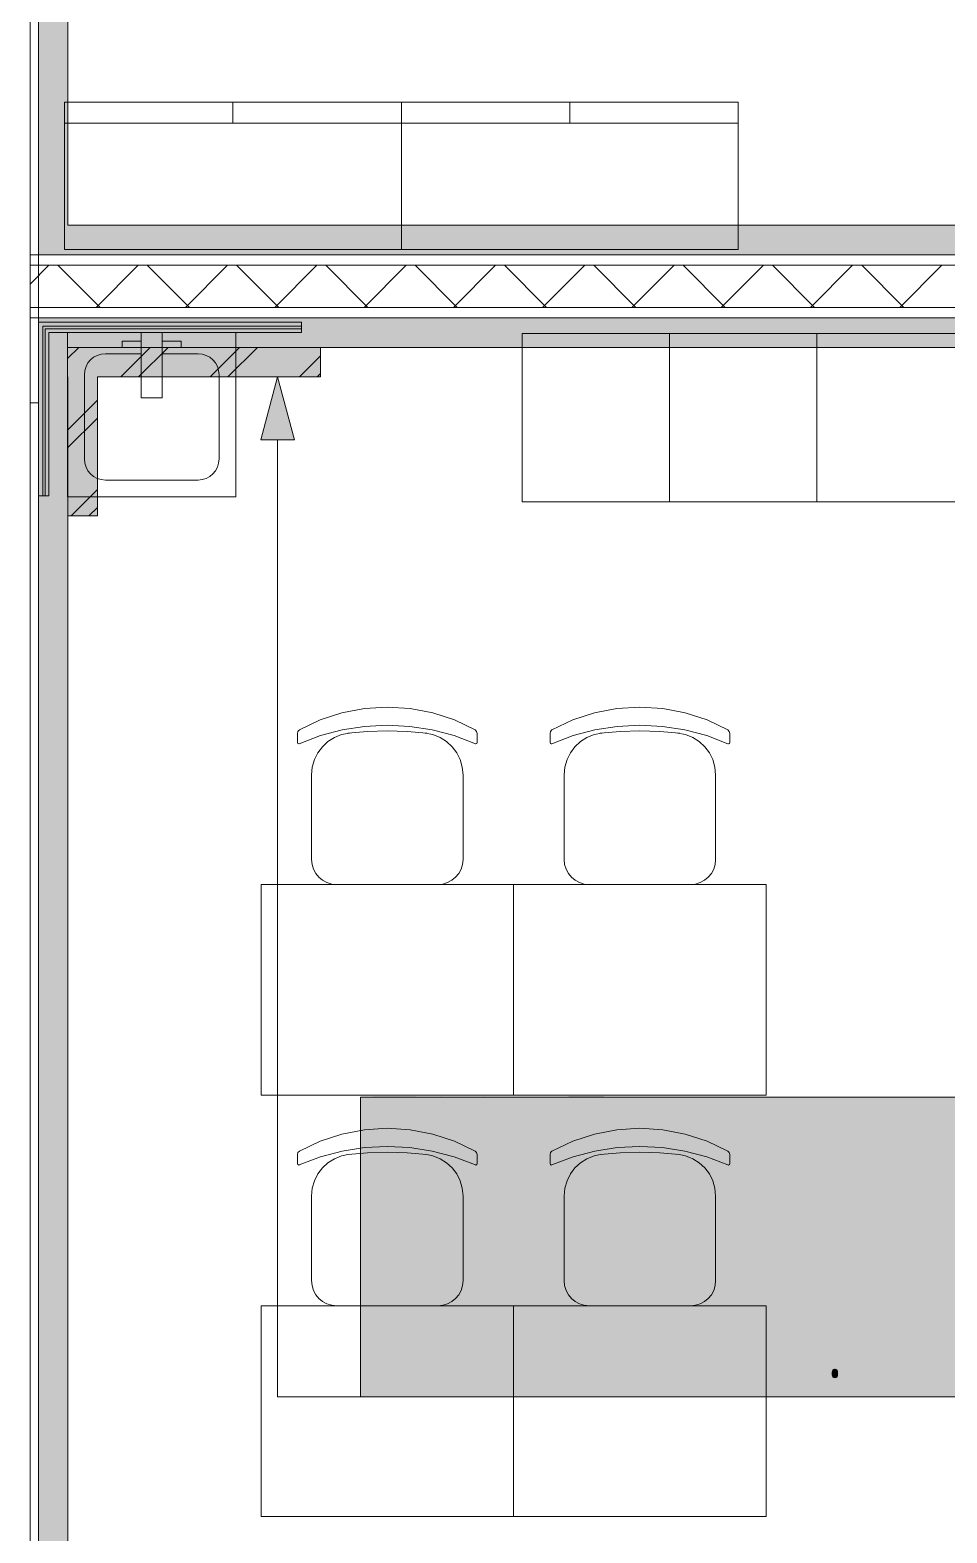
# Model space of a CAD drawing. Header units: millimetres. Extents: x 0 to 1189, y 0 to 841.
# Drawn here: x 795.27 to 817.05, y 429.54 to 465.23 of the extents above; entities that cross this region are included whole.
import ezdxf

# ---------------------------------------------------------------- set-up
doc = ezdxf.new("R2010")
doc.units = ezdxf.units.MM

msp = doc.modelspace()

# ---------------------------------------------------------------- hatches: boundary and pattern name
at = {"true_color": 0xf1d696}
h = msp.add_hatch(color=41, dxfattribs=at)
h.dxf.hatch_style = 2
h.paths.add_polyline_path([(796.168216, 460.591474), (795.468215, 460.591474), (795.468215, 487.677516), (796.168216, 487.677516)])
h = msp.add_hatch(color=41, dxfattribs=at)
h.dxf.hatch_style = 2
h.paths.add_polyline_path([(795.468215, 460.591474), (796.168216, 460.591474), (795.468215, 459.891473)])
h = msp.add_hatch(color=41, dxfattribs=at)
h.dxf.hatch_style = 2
h.paths.add_polyline_path([(796.168216, 460.591474), (796.168216, 459.891473), (795.468215, 459.891473)])
h = msp.add_hatch(color=41, dxfattribs=at)
h.dxf.hatch_style = 2
h.paths.add_polyline_path([(852.853303, 460.591474), (852.853303, 459.891473), (796.168216, 459.891473), (796.168216, 460.591474)])
at = {"true_color": 0xdcd214}
h = msp.add_hatch(color=52, dxfattribs=at)
h.dxf.hatch_style = 2
h.paths.add_polyline_path([(795.468215, 457.69147), (795.468215, 458.391471), (796.168216, 457.69147)])
h = msp.add_hatch(color=52, dxfattribs=at)
h.dxf.hatch_style = 2
h.paths.add_polyline_path([(796.168216, 458.391471), (796.168216, 457.69147), (795.468215, 458.391471)])
h = msp.add_hatch(color=52, dxfattribs=at)
h.dxf.hatch_style = 2
h.paths.add_polyline_path([(796.168216, 457.69147), (796.168216, 458.391471), (850.7613, 458.391471), (850.7613, 457.69147)])
at = {"true_color": 0xf1d696}
h = msp.add_hatch(color=41, dxfattribs=at)
h.dxf.hatch_style = 2
h.paths.add_polyline_path([(795.468215, 376.516346), (795.468215, 457.69147), (796.168216, 457.69147), (796.168216, 376.516346)])
at = {"true_color": 0xfd8379}
h = msp.add_hatch(color=11, dxfattribs=at)
h.dxf.hatch_style = 2
h.paths.add_polyline_path([(796.168216, 456.991469), (796.168216, 457.69147), (802.168226, 457.69147), (802.168226, 456.991469)])
h = msp.add_hatch(color=11, dxfattribs=at)
h.dxf.hatch_style = 2
h.paths.add_polyline_path([(796.168216, 456.991469), (796.868217, 456.991469), (796.868217, 453.691464), (796.168216, 453.691464)])
at = {"true_color": 0x0077b0}
h = msp.add_hatch(color=144, dxfattribs=at)
h.dxf.hatch_style = 2
h.paths.add_polyline_path([(801.147224, 456.991469), (801.547225, 455.498467), (800.747223, 455.498467)])
at = {"true_color": 0xffffff}
h = msp.add_hatch(color=7, dxfattribs=at)
h.dxf.hatch_style = 2
h.paths.add_polyline_path([(803.115227, 439.892443), (834.658275, 439.892443), (834.658275, 432.775432), (803.115227, 432.775432)])
at = {"true_color": 0x0077b0}
h = msp.add_hatch(color=144, dxfattribs=at)
h.dxf.hatch_style = 2
h.paths.add_polyline_path([(803.416521, 439.909602), (804.426899, 439.909602), (804.500624, 439.884039), (804.525566, 439.807627), (804.525566, 437.99027), (804.500624, 437.915511), (804.426899, 437.891602), (804.350486, 437.915511), (804.324924, 437.99027), (804.324924, 439.706203), (803.517945, 439.706203), (803.517945, 437.99027), (803.492658, 437.915511), (803.416521, 437.891602), (803.340384, 437.915511), (803.315097, 437.99027), (803.315097, 439.807627), (803.340384, 439.884039)])
h = msp.add_hatch(color=144, dxfattribs=at)
h.dxf.hatch_style = 2
h.paths.add_polyline_path([(804.930402, 437.99027), (804.930402, 439.807627), (804.955689, 439.884039), (805.031825, 439.909602), (805.107962, 439.884039), (805.133249, 439.807627), (805.133249, 439.102071), (805.940228, 439.102071), (805.940228, 439.807627), (805.965791, 439.884039), (806.042203, 439.909602), (806.115928, 439.884039), (806.140871, 439.807627), (806.140871, 437.99027), (806.115928, 437.915511), (806.042203, 437.891602), (805.965791, 437.915511), (805.940228, 437.99027), (805.940228, 438.899224), (805.133249, 438.899224), (805.133249, 437.99027), (805.107962, 437.915511), (805.031825, 437.891602), (804.955689, 437.915511)])
h = msp.add_hatch(color=144, dxfattribs=at)
h.dxf.hatch_style = 2
h.paths.add_polyline_path([(808.753187, 439.711715), (808.168899, 439.711715), (808.168899, 439.599267), (808.144301, 439.525267), (808.072987, 439.500049), (807.994439, 439.525611), (807.968808, 439.602023), (807.971564, 439.81369), (807.996851, 439.889827), (808.072987, 439.915114), (808.880518, 439.915114), (808.954381, 439.890171), (808.981941, 439.816446), (808.976429, 439.79109), (808.57294, 437.973182), (808.540625, 437.914753), (808.476477, 437.894359), (808.400547, 437.919852), (808.375053, 437.995782), (808.375053, 438.018382)])
h = msp.add_hatch(color=144, dxfattribs=at)
h.dxf.hatch_style = 2
h.paths.add_polyline_path([(807.454109, 438.39376), (806.64713, 438.39376), (806.570993, 438.419322), (806.545706, 438.495734), (806.570993, 438.571871), (806.64713, 438.597158), (807.454109, 438.597158), (807.530246, 438.571871), (807.555533, 438.495734), (807.530246, 438.419322)])
h = msp.add_hatch(color=144, dxfattribs=at)
h.paths.add_polyline_path([(814.798813, 436.920245), (814.798813, 435.709225), (814.769323, 435.552542), (814.680302, 435.421491), (814.549595, 435.334054), (814.395323, 435.305736), (814.192476, 435.305736), (814.036138, 435.334054), (813.907498, 435.421491), (813.818476, 435.552542), (813.788986, 435.709225), (813.788986, 436.313357), (813.818476, 436.47004), (813.907498, 436.601092), (814.037171, 436.687495), (814.192476, 436.716847), (814.595966, 436.716847), (814.595966, 436.920245), (814.581427, 436.99838), (814.53919, 437.064112), (814.473871, 437.105867), (814.395323, 437.120336), (814.090501, 437.120336), (814.016983, 437.14583), (813.991834, 437.22176), (814.016983, 437.298172), (814.090501, 437.323735), (814.395323, 437.323735), (814.551662, 437.294038), (814.680302, 437.205224), (814.769323, 437.076377)])
h.paths.add_polyline_path([(814.595966, 435.709225), (814.595966, 436.513448), (814.192476, 436.513448), (814.113928, 436.499186), (814.048609, 436.457224), (814.006372, 436.391492), (813.991834, 436.313357), (813.991834, 435.709225), (814.006716, 435.632124), (814.051365, 435.565358), (814.116339, 435.520985), (814.192476, 435.506378), (814.395323, 435.506378), (814.472493, 435.520985), (814.536434, 435.565358), (814.581083, 435.631091)])
h = msp.add_hatch(color=144, dxfattribs=at)
h.paths.add_polyline_path([(803.315097, 435.807893), (803.315097, 436.211934), (803.324132, 436.313573), (803.351409, 436.406995), (803.397185, 436.492459), (803.461721, 436.570224), (803.539485, 436.634759), (803.624949, 436.680536), (803.718372, 436.707812), (803.820011, 436.716847), (804.015072, 436.68088), (804.178301, 436.57298), (804.242836, 436.495172), (804.288613, 436.409407), (804.315889, 436.315166), (804.324924, 436.211934), (804.324924, 435.807893), (804.315458, 435.707847), (804.287235, 435.615243), (804.24051, 435.53008), (804.175545, 435.452359), (804.098986, 435.387824), (804.013694, 435.342047), (803.920444, 435.314771), (803.820011, 435.305736), (803.718372, 435.314771), (803.624949, 435.342047), (803.539485, 435.387824), (803.461721, 435.452359), (803.397185, 435.53008), (803.351409, 435.615243), (803.324132, 435.707847)])
h.paths.add_polyline_path([(804.122077, 435.810649), (804.122077, 436.21469), (804.100579, 436.330169), (804.034433, 436.429112), (803.936937, 436.494776), (803.820011, 436.516204), (803.703084, 436.494776), (803.605588, 436.429112), (803.539442, 436.330169), (803.517945, 436.21469), (803.517945, 435.810649), (803.539442, 435.693102), (803.605588, 435.596226), (803.703084, 435.529185), (803.820011, 435.506378), (803.936937, 435.529185), (804.034433, 435.596226), (804.100579, 435.694136)])
h = msp.add_hatch(color=144, dxfattribs=at)
h.dxf.hatch_style = 2
h.paths.add_polyline_path([(804.830922, 436.716847), (805.739325, 436.716847), (805.894699, 436.687495), (806.024855, 436.601092), (806.113669, 436.47004), (806.143366, 436.313357), (806.143366, 435.404403), (806.117803, 435.329645), (806.041391, 435.305736), (805.965255, 435.329645), (805.939968, 435.404403), (805.939968, 436.313357), (805.925498, 436.391492), (805.883744, 436.457224), (805.817942, 436.500219), (805.739325, 436.513448), (805.536478, 436.513448), (805.536478, 435.404403), (805.510984, 435.329645), (805.435054, 435.305736), (805.361054, 435.329645), (805.335836, 435.404403), (805.335836, 436.513448), (804.932346, 436.513448), (804.932346, 435.404403), (804.907059, 435.329645), (804.830922, 435.305736), (804.754786, 435.329645), (804.729499, 435.404403), (804.729499, 436.618179), (804.754786, 436.691904)])
h = msp.add_hatch(color=144, dxfattribs=at)
h.dxf.hatch_style = 2
h.paths.add_polyline_path([(807.238983, 435.404403), (807.238983, 436.618179), (807.26427, 436.691904), (807.340406, 436.716847), (807.845319, 436.716847), (807.999591, 436.687495), (808.130298, 436.601092), (808.219319, 436.47004), (808.248809, 436.313357), (808.248809, 435.404403), (808.223522, 435.329645), (808.147385, 435.305736), (808.071249, 435.329645), (808.045962, 435.404403), (808.045962, 436.313357), (808.031423, 436.391492), (807.989187, 436.457224), (807.923868, 436.500219), (807.845319, 436.513448), (807.44183, 436.513448), (807.44183, 435.404403), (807.416543, 435.329645), (807.340406, 435.305736), (807.26427, 435.329645)])
h = msp.add_hatch(color=144, dxfattribs=at)
h.paths.add_polyline_path([(808.653384, 435.807893), (808.653384, 436.211934), (808.662419, 436.313573), (808.689695, 436.406995), (808.735472, 436.492459), (808.800007, 436.570224), (808.877772, 436.634759), (808.963236, 436.680536), (809.056658, 436.707812), (809.158297, 436.716847), (809.353358, 436.68088), (809.516587, 436.57298), (809.581122, 436.495172), (809.626899, 436.409407), (809.654176, 436.315166), (809.66321, 436.211934), (809.66321, 435.807893), (809.653745, 435.707847), (809.625521, 435.615243), (809.578797, 435.53008), (809.513831, 435.452359), (809.437272, 435.387824), (809.35198, 435.342047), (809.25873, 435.314771), (809.158297, 435.305736), (809.056658, 435.314771), (808.963236, 435.342047), (808.877772, 435.387824), (808.800007, 435.452359), (808.735472, 435.53008), (808.689695, 435.615243), (808.662419, 435.707847)])
h.paths.add_polyline_path([(809.460363, 435.810649), (809.460363, 436.21469), (809.438866, 436.330169), (809.37272, 436.429112), (809.275224, 436.494776), (809.158297, 436.516204), (809.041371, 436.494776), (808.943874, 436.429112), (808.877729, 436.330169), (808.856231, 436.21469), (808.856231, 435.810649), (808.877729, 435.693102), (808.943874, 435.596226), (809.041371, 435.529185), (809.158297, 435.506378), (809.275224, 435.529185), (809.37272, 435.596226), (809.438866, 435.694136)])
h = msp.add_hatch(color=144, dxfattribs=at)
h.dxf.hatch_style = 2
h.paths.add_polyline_path([(810.572698, 436.716847), (810.976188, 436.716847), (811.052325, 436.691904), (811.077612, 436.618179), (811.077612, 435.404403), (811.052325, 435.329645), (810.976188, 435.305736), (810.900051, 435.329645), (810.874764, 435.404403), (810.874764, 436.513448), (810.643254, 436.513448), (810.262364, 435.373535), (810.228396, 435.322686), (810.169209, 435.305736), (810.093072, 435.331023), (810.067785, 435.407159), (810.073297, 435.438579), (810.471275, 436.635267), (810.511445, 436.697141)])
h = msp.add_hatch(color=144, dxfattribs=at)
h.paths.add_polyline_path([(812.289166, 436.513448), (811.885676, 436.513448), (811.807128, 436.499186), (811.741809, 436.457224), (811.699572, 436.391492), (811.685034, 436.313357), (811.685034, 435.709225), (811.699917, 435.632124), (811.744565, 435.565358), (811.80954, 435.520985), (811.885676, 435.506378), (812.088523, 435.506378), (812.165693, 435.520985), (812.229634, 435.565358), (812.274283, 435.631091), (812.289166, 435.709225)])
h.paths.add_polyline_path([(812.692655, 435.404403), (812.667713, 435.329645), (812.593988, 435.305736), (812.464383, 435.331367), (812.362477, 435.409915), (812.237283, 435.331367), (812.088523, 435.305736), (811.885676, 435.305736), (811.729338, 435.334054), (811.600698, 435.421491), (811.511677, 435.551509), (811.482187, 435.709225), (811.482187, 436.313357), (811.511677, 436.47004), (811.600698, 436.601092), (811.729338, 436.687495), (811.885676, 436.716847), (812.390589, 436.716847), (812.466726, 436.691904), (812.492013, 436.618179), (812.492013, 435.607802), (812.517576, 435.531665), (812.593988, 435.506378), (812.667713, 435.480815)])
h = msp.add_hatch(color=144, dxfattribs=at)
h.paths.add_polyline_path([(815.203388, 435.807893), (815.203388, 436.211934), (815.212423, 436.313573), (815.239699, 436.406995), (815.285476, 436.492459), (815.350011, 436.570224), (815.427775, 436.634759), (815.51324, 436.680536), (815.606662, 436.707812), (815.708301, 436.716847), (815.903362, 436.68088), (816.066591, 436.57298), (816.131126, 436.495172), (816.176903, 436.409407), (816.204179, 436.315166), (816.213214, 436.211934), (816.213214, 435.807893), (816.203749, 435.707847), (816.175525, 435.615243), (816.128801, 435.53008), (816.063835, 435.452359), (815.987276, 435.387824), (815.901984, 435.342047), (815.808734, 435.314771), (815.708301, 435.305736), (815.606662, 435.314771), (815.51324, 435.342047), (815.427775, 435.387824), (815.350011, 435.452359), (815.285476, 435.53008), (815.239699, 435.615243), (815.212423, 435.707847)])
h.paths.add_polyline_path([(816.010367, 435.810649), (816.010367, 436.21469), (815.98887, 436.330169), (815.922724, 436.429112), (815.825227, 436.494776), (815.708301, 436.516204), (815.591374, 436.494776), (815.493878, 436.429112), (815.427732, 436.330169), (815.406235, 436.21469), (815.406235, 435.810649), (815.427732, 435.693102), (815.493878, 435.596226), (815.591374, 435.529185), (815.708301, 435.506378), (815.825227, 435.529185), (815.922724, 435.596226), (815.98887, 435.694136)])
h = msp.add_hatch(color=144, dxfattribs=at)
h.paths.add_polyline_path([(806.599551, 434.201757), (806.691397, 434.256879), (806.775389, 434.27562), (806.820933, 434.289469), (806.861929, 434.328537), (806.892384, 434.378146), (806.902168, 434.427756), (806.891075, 434.486736), (806.858071, 434.535794), (806.808806, 434.568178), (806.750033, 434.578237), (806.691259, 434.567351), (806.641995, 434.535794), (806.610437, 434.486736), (806.599551, 434.427756)])
h.paths.add_polyline_path([(806.976582, 434.245855), (807.07022, 434.188735), (807.1436, 434.106397), (807.189282, 434.006627), (807.204785, 433.898589), (807.204785, 433.594318), (807.176536, 433.448728), (807.092889, 433.32753), (806.971277, 433.244503), (806.8261, 433.217287), (806.679822, 433.244503), (806.557107, 433.32753), (806.474563, 433.449555), (806.447416, 433.594318), (806.447416, 434.427756), (806.469464, 434.545509), (806.536161, 434.643832), (806.633382, 434.708875), (806.750033, 434.730924), (806.867304, 434.7086), (806.965558, 434.641627), (807.030601, 434.545233), (807.05265, 434.427756), (807.033633, 434.325023)])
h.paths.add_polyline_path([(807.05265, 433.595972), (807.05265, 433.898589), (807.036389, 433.985681), (806.987055, 434.059544), (806.913606, 434.109084), (806.8261, 434.125138), (806.738595, 434.109084), (806.665146, 434.059544), (806.615812, 433.985681), (806.599551, 433.898589), (806.599551, 433.595972), (806.615812, 433.507708), (806.665146, 433.435568), (806.738595, 433.384925), (806.8261, 433.367769), (806.913606, 433.384925), (806.987055, 433.435568), (807.036389, 433.508535)])
h = msp.add_hatch(color=144, dxfattribs=at)
h.dxf.hatch_style = 2
h.paths.add_polyline_path([(803.264937, 433.29115), (803.264937, 434.201757), (803.283954, 434.256879), (803.341005, 434.27562), (803.719689, 434.27562), (803.835514, 434.25364), (803.933561, 434.189079), (804.000258, 434.090343), (804.022307, 433.973003), (804.022307, 433.29115), (804.00329, 433.235201), (803.946239, 433.217287), (803.889188, 433.235201), (803.870171, 433.29115), (803.870171, 433.973003), (803.859285, 434.031776), (803.827728, 434.081041), (803.778463, 434.113218), (803.719689, 434.123485), (803.417072, 434.123485), (803.417072, 433.29115), (803.398055, 433.235201), (803.341005, 433.217287), (803.283954, 433.235201)])
h = msp.add_hatch(color=144, dxfattribs=at)
h.paths.add_polyline_path([(804.325763, 434.201757), (804.34478, 434.256879), (804.401831, 434.27562), (804.780516, 434.27562), (804.897787, 434.25364), (804.994387, 434.189079), (805.061084, 434.090343), (805.083133, 433.973003), (805.083133, 433.519904), (805.061084, 433.402564), (804.994387, 433.303828), (804.897787, 433.23844), (804.780516, 433.217287), (804.477899, 433.217287), (804.477899, 432.836397), (804.458882, 432.780793), (804.401831, 432.761983), (804.34478, 432.780793), (804.325763, 432.836397)])
h.paths.add_polyline_path([(804.477899, 434.123485), (804.477899, 433.367769), (804.780516, 433.367769), (804.838187, 433.378862), (804.886349, 433.411866), (804.919835, 433.461131), (804.930997, 433.519904), (804.930997, 433.973003), (804.920111, 434.031776), (804.888554, 434.081041), (804.839289, 434.113218), (804.780516, 434.123485)])
h = msp.add_hatch(color=144, dxfattribs=at)
h.dxf.hatch_style = 2
h.paths.add_polyline_path([(806.143959, 434.201757), (806.143959, 433.29115), (806.124942, 433.235201), (806.067891, 433.217287), (805.689207, 433.217287), (805.571935, 433.23844), (805.475335, 433.303828), (805.408638, 433.401737), (805.386589, 433.519904), (805.386589, 434.201757), (805.405606, 434.256879), (805.462657, 434.27562), (805.519708, 434.256879), (805.538725, 434.201757), (805.538725, 433.519904), (805.549887, 433.461957), (805.583373, 433.411866), (805.632362, 433.378862), (805.689207, 433.367769), (805.991824, 433.367769), (805.991824, 434.201757), (806.010841, 434.256879), (806.067891, 434.27562), (806.124942, 434.256879)])
h = msp.add_hatch(color=144, dxfattribs=at)
h.paths.add_polyline_path([(807.776684, 433.672591), (807.670988, 433.70463), (807.58431, 433.771809), (807.527259, 433.864551), (807.508242, 433.973003), (807.53029, 434.090343), (807.596987, 434.189079), (807.693588, 434.25364), (807.810859, 434.27562), (808.189544, 434.27562), (808.246595, 434.256879), (808.265612, 434.201757), (808.265612, 433.29115), (808.246595, 433.235201), (808.189544, 433.217287), (808.132493, 433.235201), (808.113476, 433.29115), (808.113476, 433.670386), (807.96079, 433.670386), (807.645494, 433.247052), (807.618209, 433.224108), (807.58431, 433.217287), (807.527259, 433.235201), (807.508242, 433.29115), (807.523125, 433.338003)])
h.paths.add_polyline_path([(807.660377, 433.973003), (807.671539, 433.915056), (807.705026, 433.864965), (807.754015, 433.831478), (807.810859, 433.820316), (808.113476, 433.820316), (808.113476, 434.123485), (807.810859, 434.123485), (807.752086, 434.112598), (807.702821, 434.081041), (807.671264, 434.031776)])
h = msp.add_hatch(color=144, dxfattribs=at)
h.dxf.hatch_style = 2
h.paths.add_polyline_path([(809.098235, 433.519904), (809.088451, 433.583087), (809.057996, 433.630147), (808.968699, 433.670386), (808.871685, 433.670386), (808.818769, 433.693537), (808.795618, 433.746453), (808.818769, 433.801575), (808.892631, 433.824726), (808.915782, 433.824726), (808.941138, 433.822521), (809.008456, 433.833683), (809.057996, 433.86717), (809.088451, 433.914505), (809.098235, 433.973003), (809.088175, 434.031776), (809.055791, 434.081041), (809.006526, 434.113218), (808.947753, 434.123485), (808.871685, 434.123485), (808.801474, 434.113701), (808.716794, 434.0849), (808.647547, 434.056374), (808.625843, 434.046866), (808.585604, 434.074427), (808.569068, 434.127343), (808.600349, 434.184463), (808.693643, 434.235381), (808.789072, 434.265836), (808.871685, 434.27562), (808.947753, 434.27562), (809.0653, 434.25364), (809.163829, 434.189079), (809.22839, 434.090343), (809.25037, 433.973003), (809.224808, 433.836784), (809.146742, 433.746453), (809.224808, 433.656123), (809.25037, 433.519904), (809.22839, 433.402564), (809.163829, 433.303828), (809.0653, 433.23844), (808.947753, 433.217287), (808.871685, 433.217287), (808.787143, 433.226795), (808.691438, 433.255321), (808.599454, 433.306515), (808.569068, 433.365564), (808.585604, 433.41848), (808.628048, 433.446041), (808.652233, 433.436533), (808.718999, 433.408007), (808.80175, 433.377553), (808.871685, 433.367769), (808.947753, 433.367769), (809.006526, 433.378862), (809.055791, 433.411866), (809.087348, 433.461131)])
h = msp.add_hatch(color=144, dxfattribs=at)
h.dxf.hatch_style = 2
h.paths.add_polyline_path([(809.705794, 433.778424), (810.182044, 434.254674), (810.234961, 434.27562), (810.292012, 434.256879), (810.311029, 434.201757), (810.287878, 434.148841), (809.955495, 433.814253), (810.296146, 433.335798), (810.311029, 433.29115), (810.292012, 433.235201), (810.234961, 433.217287), (810.171571, 433.249257), (809.845803, 433.706215), (809.705794, 433.564552), (809.705794, 433.29115), (809.686777, 433.235201), (809.629727, 433.217287), (809.572676, 433.235201), (809.553659, 433.29115), (809.553659, 434.201757), (809.572676, 434.256879), (809.629727, 434.27562), (809.686777, 434.256879), (809.705794, 434.201757)])
h = msp.add_hatch(color=144, dxfattribs=at)
h.dxf.hatch_style = 2
h.paths.add_polyline_path([(811.219719, 433.062947), (811.219719, 433.217287), (810.917102, 433.217287), (810.799831, 433.23844), (810.703231, 433.303828), (810.636534, 433.402564), (810.614485, 433.519904), (810.614485, 434.201757), (810.633502, 434.256879), (810.690553, 434.27562), (810.747604, 434.256879), (810.76662, 434.201757), (810.76662, 433.519904), (810.777783, 433.461957), (810.811269, 433.411866), (810.860258, 433.378862), (810.917102, 433.367769), (811.219719, 433.367769), (811.219719, 434.201757), (811.238736, 434.256879), (811.295787, 434.27562), (811.352838, 434.256879), (811.371855, 434.201757), (811.371855, 433.065151), (811.350082, 432.947398), (811.285314, 432.849075), (811.188714, 432.784032), (811.071442, 432.761983), (810.76662, 432.761983), (810.70957, 432.781069), (810.690553, 432.838602), (810.713704, 432.891519), (810.76662, 432.91467), (811.069238, 432.91467), (811.128011, 432.924729), (811.177276, 432.957113), (811.208833, 433.004449)])
h = msp.add_hatch(color=144, dxfattribs=at)
h.dxf.hatch_style = 2
h.paths.add_polyline_path([(812.344486, 433.973003), (812.344486, 433.519904), (812.355648, 433.461957), (812.389134, 433.411866), (812.438124, 433.378862), (812.494968, 433.367769), (812.721517, 433.367769), (812.778568, 433.348683), (812.797585, 433.29115), (812.778568, 433.235201), (812.721517, 433.217287), (812.494968, 433.217287), (812.377697, 433.23844), (812.281096, 433.303828), (812.214399, 433.401737), (812.192351, 433.519904), (812.192351, 433.973003), (812.214399, 434.090343), (812.281096, 434.189079), (812.377697, 434.25364), (812.494968, 434.27562), (812.721517, 434.27562), (812.778568, 434.256603), (812.797585, 434.199552), (812.778568, 434.142502), (812.721517, 434.123485), (812.494968, 434.123485), (812.436194, 434.112598), (812.38693, 434.081041), (812.355372, 434.031776)])
h = msp.add_hatch(color=144, dxfattribs=at)
h.dxf.hatch_style = 2
h.paths.add_polyline_path([(813.555458, 433.594318), (813.252841, 433.983476), (813.252841, 433.29115), (813.233824, 433.235201), (813.176774, 433.217287), (813.119723, 433.235201), (813.100706, 433.29115), (813.100706, 434.201757), (813.119723, 434.256879), (813.176774, 434.27562), (813.214807, 434.264251), (813.252841, 434.229318), (813.555458, 433.839609), (813.858076, 434.229318), (813.896385, 434.264251), (813.934695, 434.27562), (813.989816, 434.256879), (814.008557, 434.201757), (814.008557, 433.29115), (813.989816, 433.235201), (813.934695, 433.217287), (813.877161, 433.235201), (813.858076, 433.29115), (813.858076, 433.983476)])
h = msp.add_hatch(color=144, dxfattribs=at)
h.dxf.hatch_style = 2
h.paths.add_polyline_path([(815.438897, 433.973003), (815.438897, 433.519904), (815.450059, 433.461957), (815.483545, 433.411866), (815.532535, 433.378862), (815.589379, 433.367769), (815.815928, 433.367769), (815.872979, 433.348683), (815.891996, 433.29115), (815.872979, 433.235201), (815.815928, 433.217287), (815.589379, 433.217287), (815.472108, 433.23844), (815.375507, 433.303828), (815.30881, 433.401737), (815.286762, 433.519904), (815.286762, 433.973003), (815.30881, 434.090343), (815.375507, 434.189079), (815.472108, 434.25364), (815.589379, 434.27562), (815.815928, 434.27562), (815.872979, 434.256603), (815.891996, 434.199552), (815.872979, 434.142502), (815.815928, 434.123485), (815.589379, 434.123485), (815.530606, 434.112598), (815.481341, 434.081041), (815.449784, 434.031776)])
h = msp.add_hatch(color=144, dxfattribs=at)
h.dxf.hatch_style = 2
h.paths.add_polyline_path([(816.664752, 433.746453), (816.939809, 433.333593), (816.952487, 433.29115), (816.93347, 433.235201), (816.876419, 433.217287), (816.813029, 433.249257), (816.573802, 433.60865), (816.334574, 433.249257), (816.271185, 433.217287), (816.218268, 433.238233), (816.195117, 433.29115), (816.207795, 433.333593), (816.482851, 433.746453), (816.207795, 434.157109), (816.195117, 434.201757), (816.214134, 434.256879), (816.271185, 434.27562), (816.334574, 434.24365), (816.573802, 433.884257), (816.813029, 434.24365), (816.876419, 434.27562), (816.93347, 434.257706), (816.952487, 434.201757), (816.939809, 434.157109)])
h = msp.add_hatch(color=144, dxfattribs=at)
h.dxf.hatch_style = 2
h.paths.add_polyline_path([(814.311885, 433.367769), (814.330902, 433.424819), (814.387953, 433.443836), (814.445004, 433.424819), (814.464021, 433.367769), (814.464021, 433.29115), (814.445004, 433.235201), (814.387953, 433.217287), (814.330902, 433.235201), (814.311885, 433.29115)])

# ---------------------------------------------------------------- linework, layer by layer
at = {"color": 7, "lineweight": 0}
for points in [[(795.468215, 487.677516), (795.468215, 460.591474)], [(796.168216, 460.591474), (796.168216, 487.677516)], [(795.468215, 398.54138), (795.468215, 473.927495)], [(795.268215, 410.741398), (795.268215, 473.777495)], [(795.468215, 459.891473), (795.468215, 460.591474)], [(852.853303, 460.591474), (796.168216, 460.591474)], [(853.553304, 459.891473), (795.268215, 459.891473)], [(795.268215, 459.193472), (795.716216, 459.641473)], [(853.553304, 459.641473), (795.268215, 459.641473)], [(795.468215, 459.891473), (853.553304, 459.891473)], [(796.931218, 458.641471), (795.931216, 459.641473)], [(796.837217, 458.641471), (797.837219, 459.641473)], [(799.052221, 458.641471), (798.052219, 459.641473)], [(798.959221, 458.641471), (799.959222, 459.641473)], [(801.174224, 458.641471), (800.174222, 459.641473)], [(801.080224, 458.641471), (802.080225, 459.641473)], [(803.295227, 458.641471), (802.295226, 459.641473)], [(803.201227, 458.641471), (804.201229, 459.641473)], [(805.41623, 458.641471), (804.416229, 459.641473)], [(805.32323, 458.641471), (806.323232, 459.641473)], [(807.538234, 458.641471), (806.538232, 459.641473)], [(807.444234, 458.641471), (808.444235, 459.641473)], [(809.659237, 458.641471), (808.659235, 459.641473)], [(809.565237, 458.641471), (810.565238, 459.641473)], [(811.78024, 458.641471), (810.780239, 459.641473)], [(811.68724, 458.641471), (812.687242, 459.641473)], [(813.902243, 458.641471), (812.902242, 459.641473)], [(813.808243, 458.641471), (814.808245, 459.641473)], [(816.023247, 458.641471), (815.023245, 459.641473)], [(815.929247, 458.641471), (816.929248, 459.641473)], [(853.553304, 458.641471), (795.268215, 458.641471)], [(795.268215, 458.391471), (851.461301, 458.391471)], [(795.468215, 458.391471), (795.468215, 457.69147)], [(850.7613, 458.391471), (795.468215, 458.391471)], [(801.718225, 458.291471), (795.468215, 458.291471)], [(795.568215, 458.191471), (795.568215, 454.166465)], [(801.718225, 458.191471), (795.568215, 458.191471)], [(801.718225, 458.04147), (801.718225, 458.291471)], [(795.628216, 458.131471), (795.628216, 454.166465)], [(801.718225, 458.131471), (795.628216, 458.131471)], [(795.718216, 454.166465), (795.718216, 458.04147)], [(795.718216, 458.04147), (801.718225, 458.04147)], [(796.158216, 458.04147), (796.158216, 454.141465)], [(796.158216, 454.141465), (796.158216, 458.04147)], [(797.458218, 457.84147), (797.908219, 457.84147)], [(797.458218, 457.69147), (797.458218, 457.84147)], [(797.908219, 458.04147), (797.908219, 456.491468)], [(798.40822, 456.491468), (798.40822, 458.04147)], [(798.85822, 457.84147), (798.40822, 457.84147)], [(798.85822, 457.69147), (798.85822, 457.84147)], [(800.158222, 454.141465), (800.158222, 458.04147)], [(800.158222, 458.04147), (800.158222, 454.141465)], [(795.468215, 457.69147), (795.468215, 376.516346)], [(796.168216, 457.43347), (796.425217, 457.69147)], [(802.168226, 457.69147), (796.168216, 457.69147)], [(796.168216, 457.69147), (850.7613, 457.69147)], [(796.558217, 457.041469), (796.568381, 457.142196), (796.59753, 457.236032), (796.643647, 457.320962), (796.704717, 457.394969), (796.778725, 457.45604), (796.863655, 457.502157), (796.957491, 457.531306), (797.058218, 457.54147)], [(797.058218, 457.54147), (797.908219, 457.54147)], [(797.422218, 456.991469), (798.122219, 457.69147)], [(797.908219, 457.69147), (797.458218, 457.69147)], [(797.847219, 456.991469), (798.54722, 457.69147)], [(798.40822, 457.69147), (798.85822, 457.69147)], [(798.40822, 457.54147), (799.258221, 457.54147)], [(799.258221, 457.54147), (799.358948, 457.531306), (799.452784, 457.502157), (799.537714, 457.45604), (799.611722, 457.394969), (799.672792, 457.320962), (799.718909, 457.236032), (799.748058, 457.142196), (799.758222, 457.041469)], [(799.544222, 456.991469), (800.244223, 457.69147)], [(799.968222, 456.991469), (800.668223, 457.69147)], [(801.665225, 456.991469), (802.168226, 457.49447)], [(802.168226, 456.991469), (802.168226, 457.69147)], [(796.168216, 456.991469), (796.168216, 453.691464)], [(796.168216, 376.516346), (796.168216, 456.991469)], [(796.558217, 455.041466), (796.558217, 457.041469)], [(796.868217, 456.991469), (802.168226, 456.991469)], [(796.868217, 453.691464), (796.868217, 456.991469)], [(799.758222, 457.041469), (799.758222, 455.041466)], [(802.089225, 456.991469), (802.168226, 457.070469)], [(795.268215, 456.371468), (795.468215, 456.371468)], [(796.168216, 455.736467), (796.868217, 456.436468)], [(797.908219, 456.491468), (798.40822, 456.491468)], [(796.168216, 455.312466), (796.868217, 456.012467)], [(797.058218, 454.541465), (796.957491, 454.551629), (796.863655, 454.580778), (796.778725, 454.626895), (796.704717, 454.687965), (796.643647, 454.761973), (796.59753, 454.846903), (796.568381, 454.940739), (796.558217, 455.041466)], [(799.758222, 455.041466), (799.748058, 454.940739), (799.718909, 454.846903), (799.672792, 454.761973), (799.611722, 454.687965), (799.537714, 454.626895), (799.452784, 454.580778), (799.358948, 454.551629), (799.258221, 454.541465)], [(796.244216, 453.691464), (796.868217, 454.315465)], [(799.258221, 454.541465), (797.058218, 454.541465)], [(795.468215, 454.166465), (795.718216, 454.166465)], [(796.158216, 454.141465), (800.158222, 454.141465)], [(800.158222, 454.141465), (796.158216, 454.141465)], [(796.668217, 453.691464), (796.868217, 453.891464)], [(796.168216, 453.691464), (796.868217, 453.691464)]]:
    msp.add_lwpolyline(points, dxfattribs=at)
at = {"color": 253, "lineweight": 0, "true_color": 0x999999}
for points in [[(796.088216, 460.011473), (796.088216, 463.511479)], [(796.088216, 463.511479), (804.088228, 463.511479)], [(800.088222, 463.011478), (800.088222, 463.511479)], [(804.088228, 463.511479), (804.088228, 460.011473)], [(804.088228, 460.011473), (804.088228, 463.511479)], [(804.088228, 463.511479), (812.088241, 463.511479)], [(808.088235, 463.011478), (808.088235, 463.511479)], [(812.088241, 463.511479), (812.088241, 460.011473)], [(796.088216, 463.011478), (804.088228, 463.011478)], [(804.088228, 463.011478), (812.088241, 463.011478)], [(804.088228, 460.011473), (796.088216, 460.011473)], [(812.088241, 460.011473), (804.088228, 460.011473)], [(810.455238, 458.02147), (806.955233, 458.02147)], [(806.955233, 458.02147), (806.955233, 454.021464)], [(813.955244, 458.02147), (810.455238, 458.02147)], [(810.455238, 458.02147), (810.455238, 454.021464)], [(810.455238, 454.021464), (810.455238, 458.02147)], [(817.455249, 458.02147), (813.955244, 458.02147)], [(813.955244, 458.02147), (813.955244, 454.021464)], [(813.955244, 454.021464), (813.955244, 458.02147)], [(806.955233, 454.021464), (810.455238, 454.021464)], [(810.455238, 454.021464), (813.955244, 454.021464)], [(813.955244, 454.021464), (817.455249, 454.021464)], [(801.666225, 448.610456), (802.159397, 448.844753), (802.676101, 449.014082), (803.209868, 449.116847), (803.754228, 449.151457), (804.29901, 449.116847), (804.83273, 449.014082), (805.349199, 448.844753), (805.842231, 448.610456)], [(801.666225, 448.610456), (802.159397, 448.844753), (802.676101, 449.014082), (803.209868, 449.116847), (803.754228, 449.151457), (804.29901, 449.116847), (804.83273, 449.014082), (805.349199, 448.844753), (805.842231, 448.610456)], [(807.666234, 448.610456), (808.159407, 448.844753), (808.67611, 449.014082), (809.209877, 449.116847), (809.754237, 449.151457), (810.299019, 449.116847), (810.832739, 449.014082), (811.349208, 448.844753), (811.84224, 448.610456)], [(807.666234, 448.610456), (808.159407, 448.844753), (808.67611, 449.014082), (809.209877, 449.116847), (809.754237, 449.151457), (810.299019, 449.116847), (810.832739, 449.014082), (811.349208, 448.844753), (811.84224, 448.610456)], [(801.619225, 448.526456), (801.63185, 448.574456), (801.666225, 448.610456)], [(801.619225, 448.526456), (801.63185, 448.574456), (801.666225, 448.610456)], [(801.619225, 448.526456), (801.619225, 448.309456)], [(801.619225, 448.526456), (801.619225, 448.309456)], [(801.662225, 448.282456), (802.166288, 448.472971), (802.685726, 448.610331), (803.216415, 448.693503), (803.754228, 448.721456), (804.292041, 448.693503), (804.82273, 448.610331), (805.342168, 448.472971), (805.846231, 448.282456)], [(801.662225, 448.282456), (802.166288, 448.472971), (802.685726, 448.610331), (803.216415, 448.693503), (803.754228, 448.721456), (804.292041, 448.693503), (804.82273, 448.610331), (805.342168, 448.472971), (805.846231, 448.282456)], [(801.954225, 447.539454), (801.971938, 447.727363), (802.022991, 447.904033), (802.104255, 448.066008), (802.212601, 448.20983), (802.3449, 448.332044), (802.498023, 448.42919), (802.668842, 448.497813), (802.854227, 448.534456)], [(801.954225, 447.539454), (801.971938, 447.727363), (802.022991, 447.904033), (802.104255, 448.066008), (802.212601, 448.20983), (802.3449, 448.332044), (802.498023, 448.42919), (802.668842, 448.497813), (802.854227, 448.534456)], [(802.813227, 448.529456), (803.282977, 448.570831), (803.754228, 448.584456), (804.225854, 448.570831), (804.695229, 448.529456)], [(802.813227, 448.529456), (803.282977, 448.570831), (803.754228, 448.584456), (804.225854, 448.570831), (804.695229, 448.529456)], [(804.654229, 448.534456), (804.839614, 448.497813), (805.010433, 448.42919), (805.163556, 448.332044), (805.295855, 448.20983), (805.404201, 448.066008), (805.485465, 447.904033), (805.536518, 447.727363), (805.554231, 447.539454)], [(804.654229, 448.534456), (804.839614, 448.497813), (805.010433, 448.42919), (805.163556, 448.332044), (805.295855, 448.20983), (805.404201, 448.066008), (805.485465, 447.904033), (805.536518, 447.727363), (805.554231, 447.539454)], [(805.842231, 448.610456), (805.876606, 448.574456), (805.889231, 448.526456)], [(805.842231, 448.610456), (805.876606, 448.574456), (805.889231, 448.526456)], [(805.889231, 448.526456), (805.889231, 448.309456)], [(805.889231, 448.526456), (805.889231, 448.309456)], [(807.619234, 448.526456), (807.631859, 448.574456), (807.666234, 448.610456)], [(807.619234, 448.526456), (807.631859, 448.574456), (807.666234, 448.610456)], [(807.619234, 448.526456), (807.619234, 448.309456)], [(807.619234, 448.526456), (807.619234, 448.309456)], [(807.662234, 448.282456), (808.166297, 448.472971), (808.685735, 448.610331), (809.216424, 448.693503), (809.754237, 448.721456), (810.29205, 448.693503), (810.822739, 448.610331), (811.342177, 448.472971), (811.84624, 448.282456)], [(807.662234, 448.282456), (808.166297, 448.472971), (808.685735, 448.610331), (809.216424, 448.693503), (809.754237, 448.721456), (810.29205, 448.693503), (810.822739, 448.610331), (811.342177, 448.472971), (811.84624, 448.282456)], [(807.954234, 447.539454), (807.971947, 447.727363), (808.023, 447.904033), (808.104264, 448.066008), (808.21261, 448.20983), (808.344909, 448.332044), (808.498032, 448.42919), (808.668851, 448.497813), (808.854236, 448.534456)], [(807.954234, 447.539454), (807.971947, 447.727363), (808.023, 447.904033), (808.104264, 448.066008), (808.21261, 448.20983), (808.344909, 448.332044), (808.498032, 448.42919), (808.668851, 448.497813), (808.854236, 448.534456)], [(808.813236, 448.529456), (809.282986, 448.570831), (809.754237, 448.584456), (810.225863, 448.570831), (810.695239, 448.529456)], [(808.813236, 448.529456), (809.282986, 448.570831), (809.754237, 448.584456), (810.225863, 448.570831), (810.695239, 448.529456)], [(810.654238, 448.534456), (810.839624, 448.497813), (811.010442, 448.42919), (811.163565, 448.332044), (811.295864, 448.20983), (811.40421, 448.066008), (811.485474, 447.904033), (811.536527, 447.727363), (811.55424, 447.539454)], [(810.654238, 448.534456), (810.839624, 448.497813), (811.010442, 448.42919), (811.163565, 448.332044), (811.295864, 448.20983), (811.40421, 448.066008), (811.485474, 447.904033), (811.536527, 447.727363), (811.55424, 447.539454)], [(811.84224, 448.610456), (811.876615, 448.574456), (811.88924, 448.526456)], [(811.84224, 448.610456), (811.876615, 448.574456), (811.88924, 448.526456)], [(811.88924, 448.526456), (811.88924, 448.309456)], [(811.88924, 448.526456), (811.88924, 448.309456)], [(801.662225, 448.282456), (801.649225, 448.279456), (801.628225, 448.288081), (801.619225, 448.309456)], [(801.662225, 448.282456), (801.649225, 448.279456), (801.628225, 448.288081), (801.619225, 448.309456)], [(805.889231, 448.309456), (805.880606, 448.288081), (805.859231, 448.279456), (805.846231, 448.282456)], [(805.889231, 448.309456), (805.880606, 448.288081), (805.859231, 448.279456), (805.846231, 448.282456)], [(807.662234, 448.282456), (807.649234, 448.279456), (807.628234, 448.288081), (807.619234, 448.309456)], [(807.662234, 448.282456), (807.649234, 448.279456), (807.628234, 448.288081), (807.619234, 448.309456)], [(811.88924, 448.309456), (811.880615, 448.288081), (811.85924, 448.279456), (811.84624, 448.282456)], [(811.88924, 448.309456), (811.880615, 448.288081), (811.85924, 448.279456), (811.84624, 448.282456)], [(801.954225, 445.536451), (801.954225, 447.539454)], [(801.954225, 445.536451), (801.954225, 447.539454)], [(805.554231, 445.536451), (805.554231, 447.539454)], [(805.554231, 445.536451), (805.554231, 447.539454)], [(807.954234, 445.536451), (807.954234, 447.539454)], [(807.954234, 445.536451), (807.954234, 447.539454)], [(811.55424, 445.536451), (811.55424, 447.539454)], [(811.55424, 445.536451), (811.55424, 447.539454)], [(802.554226, 444.93645), (802.433411, 444.948615), (802.320835, 444.983513), (802.218923, 445.038755), (802.1301, 445.111951), (802.056794, 445.200709), (802.001428, 445.302639), (801.96643, 445.41535), (801.954225, 445.536451)], [(802.554226, 444.93645), (802.433411, 444.948615), (802.320835, 444.983513), (802.218923, 445.038755), (802.1301, 445.111951), (802.056794, 445.200709), (802.001428, 445.302639), (801.96643, 445.41535), (801.954225, 445.536451)], [(805.554231, 445.536451), (805.542026, 445.41535), (805.507028, 445.302639), (805.451662, 445.200709), (805.378355, 445.111951), (805.289533, 445.038755), (805.187621, 444.983513), (805.075044, 444.948615), (804.95423, 444.93645)], [(805.554231, 445.536451), (805.542026, 445.41535), (805.507028, 445.302639), (805.451662, 445.200709), (805.378355, 445.111951), (805.289533, 445.038755), (805.187621, 444.983513), (805.075044, 444.948615), (804.95423, 444.93645)], [(808.554235, 444.93645), (808.433421, 444.948615), (808.320844, 444.983513), (808.218932, 445.038755), (808.13011, 445.111951), (808.056803, 445.200709), (808.001438, 445.302639), (807.966439, 445.41535), (807.954234, 445.536451)], [(808.554235, 444.93645), (808.433421, 444.948615), (808.320844, 444.983513), (808.218932, 445.038755), (808.13011, 445.111951), (808.056803, 445.200709), (808.001438, 445.302639), (807.966439, 445.41535), (807.954234, 445.536451)], [(811.55424, 445.536451), (811.542035, 445.41535), (811.507037, 445.302639), (811.451671, 445.200709), (811.378365, 445.111951), (811.289542, 445.038755), (811.18763, 444.983513), (811.075054, 444.948615), (810.954239, 444.93645)], [(811.55424, 445.536451), (811.542035, 445.41535), (811.507037, 445.302639), (811.451671, 445.200709), (811.378365, 445.111951), (811.289542, 445.038755), (811.18763, 444.983513), (811.075054, 444.948615), (810.954239, 444.93645)], [(800.755223, 444.93645), (806.755233, 444.93645)], [(800.755223, 439.936443), (800.755223, 444.93645)], [(804.95523, 444.93645), (802.554226, 444.93645)], [(804.95523, 444.93645), (802.554226, 444.93645)], [(806.755233, 444.93645), (812.755242, 444.93645)], [(806.755233, 439.936443), (806.755233, 444.93645)], [(806.755233, 444.93645), (806.755233, 439.936443)], [(810.955239, 444.93645), (808.554235, 444.93645)], [(810.955239, 444.93645), (808.554235, 444.93645)], [(812.755242, 444.93645), (812.755242, 439.936443)], [(806.755233, 439.936443), (800.755223, 439.936443)], [(812.755242, 439.936443), (806.755233, 439.936443)], [(801.666225, 438.610441), (802.159397, 438.844738), (802.676101, 439.014066), (803.209868, 439.116832), (803.754228, 439.151442), (804.29901, 439.116832), (804.83273, 439.014066), (805.349199, 438.844738), (805.842231, 438.610441)], [(801.666225, 438.610441), (802.159397, 438.844738), (802.676101, 439.014066), (803.209868, 439.116832), (803.754228, 439.151442), (804.29901, 439.116832), (804.83273, 439.014066), (805.349199, 438.844738), (805.842231, 438.610441)], [(807.666234, 438.610441), (808.159407, 438.844738), (808.67611, 439.014066), (809.209877, 439.116832), (809.754237, 439.151442), (810.299019, 439.116832), (810.832739, 439.014066), (811.349208, 438.844738), (811.84224, 438.610441)], [(807.666234, 438.610441), (808.159407, 438.844738), (808.67611, 439.014066), (809.209877, 439.116832), (809.754237, 439.151442), (810.299019, 439.116832), (810.832739, 439.014066), (811.349208, 438.844738), (811.84224, 438.610441)], [(801.619225, 438.526441), (801.63185, 438.574441), (801.666225, 438.610441)], [(801.619225, 438.526441), (801.63185, 438.574441), (801.666225, 438.610441)], [(801.619225, 438.526441), (801.619225, 438.30944)], [(801.619225, 438.526441), (801.619225, 438.30944)], [(801.662225, 438.28244), (802.166288, 438.472956), (802.685726, 438.610316), (803.216415, 438.693488), (803.754228, 438.721441), (804.292041, 438.693488), (804.82273, 438.610316), (805.342168, 438.472956), (805.846231, 438.28244)], [(801.662225, 438.28244), (802.166288, 438.472956), (802.685726, 438.610316), (803.216415, 438.693488), (803.754228, 438.721441), (804.292041, 438.693488), (804.82273, 438.610316), (805.342168, 438.472956), (805.846231, 438.28244)], [(801.954225, 437.539439), (801.971938, 437.727348), (802.022991, 437.904018), (802.104255, 438.065993), (802.212601, 438.209815), (802.3449, 438.332028), (802.498023, 438.429175), (802.668842, 438.497798), (802.854227, 438.534441)], [(801.954225, 437.539439), (801.971938, 437.727348), (802.022991, 437.904018), (802.104255, 438.065993), (802.212601, 438.209815), (802.3449, 438.332028), (802.498023, 438.429175), (802.668842, 438.497798), (802.854227, 438.534441)], [(802.813227, 438.529441), (803.282977, 438.570816), (803.754228, 438.584441), (804.225854, 438.570816), (804.695229, 438.529441)], [(802.813227, 438.529441), (803.282977, 438.570816), (803.754228, 438.584441), (804.225854, 438.570816), (804.695229, 438.529441)], [(804.654229, 438.534441), (804.839614, 438.497798), (805.010433, 438.429175), (805.163556, 438.332028), (805.295855, 438.209815), (805.404201, 438.065993), (805.485465, 437.904018), (805.536518, 437.727348), (805.554231, 437.539439)], [(804.654229, 438.534441), (804.839614, 438.497798), (805.010433, 438.429175), (805.163556, 438.332028), (805.295855, 438.209815), (805.404201, 438.065993), (805.485465, 437.904018), (805.536518, 437.727348), (805.554231, 437.539439)], [(805.842231, 438.610441), (805.876606, 438.574441), (805.889231, 438.526441)], [(805.842231, 438.610441), (805.876606, 438.574441), (805.889231, 438.526441)], [(805.889231, 438.526441), (805.889231, 438.30944)], [(805.889231, 438.526441), (805.889231, 438.30944)], [(807.619234, 438.526441), (807.631859, 438.574441), (807.666234, 438.610441)], [(807.619234, 438.526441), (807.631859, 438.574441), (807.666234, 438.610441)], [(807.619234, 438.526441), (807.619234, 438.30944)], [(807.619234, 438.526441), (807.619234, 438.30944)], [(807.662234, 438.28244), (808.166297, 438.472956), (808.685735, 438.610316), (809.216424, 438.693488), (809.754237, 438.721441), (810.29205, 438.693488), (810.822739, 438.610316), (811.342177, 438.472956), (811.84624, 438.28244)], [(807.662234, 438.28244), (808.166297, 438.472956), (808.685735, 438.610316), (809.216424, 438.693488), (809.754237, 438.721441), (810.29205, 438.693488), (810.822739, 438.610316), (811.342177, 438.472956), (811.84624, 438.28244)], [(807.954234, 437.539439), (807.971947, 437.727348), (808.023, 437.904018), (808.104264, 438.065993), (808.21261, 438.209815), (808.344909, 438.332028), (808.498032, 438.429175), (808.668851, 438.497798), (808.854236, 438.534441)], [(807.954234, 437.539439), (807.971947, 437.727348), (808.023, 437.904018), (808.104264, 438.065993), (808.21261, 438.209815), (808.344909, 438.332028), (808.498032, 438.429175), (808.668851, 438.497798), (808.854236, 438.534441)], [(808.813236, 438.529441), (809.282986, 438.570816), (809.754237, 438.584441), (810.225863, 438.570816), (810.695239, 438.529441)], [(808.813236, 438.529441), (809.282986, 438.570816), (809.754237, 438.584441), (810.225863, 438.570816), (810.695239, 438.529441)], [(810.654238, 438.534441), (810.839624, 438.497798), (811.010442, 438.429175), (811.163565, 438.332028), (811.295864, 438.209815), (811.40421, 438.065993), (811.485474, 437.904018), (811.536527, 437.727348), (811.55424, 437.539439)], [(810.654238, 438.534441), (810.839624, 438.497798), (811.010442, 438.429175), (811.163565, 438.332028), (811.295864, 438.209815), (811.40421, 438.065993), (811.485474, 437.904018), (811.536527, 437.727348), (811.55424, 437.539439)], [(811.84224, 438.610441), (811.876615, 438.574441), (811.88924, 438.526441)], [(811.84224, 438.610441), (811.876615, 438.574441), (811.88924, 438.526441)], [(811.88924, 438.526441), (811.88924, 438.30944)], [(811.88924, 438.526441), (811.88924, 438.30944)], [(801.662225, 438.28244), (801.649225, 438.27944), (801.628225, 438.288065), (801.619225, 438.30944)], [(801.662225, 438.28244), (801.649225, 438.27944), (801.628225, 438.288065), (801.619225, 438.30944)], [(805.889231, 438.30944), (805.880606, 438.288065), (805.859231, 438.27944), (805.846231, 438.28244)], [(805.889231, 438.30944), (805.880606, 438.288065), (805.859231, 438.27944), (805.846231, 438.28244)], [(807.662234, 438.28244), (807.649234, 438.27944), (807.628234, 438.288065), (807.619234, 438.30944)], [(807.662234, 438.28244), (807.649234, 438.27944), (807.628234, 438.288065), (807.619234, 438.30944)], [(811.88924, 438.30944), (811.880615, 438.288065), (811.85924, 438.27944), (811.84624, 438.28244)], [(811.88924, 438.30944), (811.880615, 438.288065), (811.85924, 438.27944), (811.84624, 438.28244)], [(801.954225, 435.536436), (801.954225, 437.539439)], [(801.954225, 435.536436), (801.954225, 437.539439)], [(805.554231, 435.536436), (805.554231, 437.539439)], [(805.554231, 435.536436), (805.554231, 437.539439)], [(807.954234, 435.536436), (807.954234, 437.539439)], [(807.954234, 435.536436), (807.954234, 437.539439)], [(811.55424, 435.536436), (811.55424, 437.539439)], [(811.55424, 435.536436), (811.55424, 437.539439)], [(802.554226, 434.936435), (802.433411, 434.948599), (802.320835, 434.983498), (802.218923, 435.03874), (802.1301, 435.111935), (802.056794, 435.200693), (802.001428, 435.302623), (801.96643, 435.415334), (801.954225, 435.536436)], [(802.554226, 434.936435), (802.433411, 434.948599), (802.320835, 434.983498), (802.218923, 435.03874), (802.1301, 435.111935), (802.056794, 435.200693), (802.001428, 435.302623), (801.96643, 435.415334), (801.954225, 435.536436)], [(805.554231, 435.536436), (805.542026, 435.415334), (805.507028, 435.302623), (805.451662, 435.200693), (805.378355, 435.111935), (805.289533, 435.03874), (805.187621, 434.983498), (805.075044, 434.948599), (804.95423, 434.936435)], [(805.554231, 435.536436), (805.542026, 435.415334), (805.507028, 435.302623), (805.451662, 435.200693), (805.378355, 435.111935), (805.289533, 435.03874), (805.187621, 434.983498), (805.075044, 434.948599), (804.95423, 434.936435)], [(808.554235, 434.936435), (808.433421, 434.948599), (808.320844, 434.983498), (808.218932, 435.03874), (808.13011, 435.111935), (808.056803, 435.200693), (808.001438, 435.302623), (807.966439, 435.415334), (807.954234, 435.536436)], [(808.554235, 434.936435), (808.433421, 434.948599), (808.320844, 434.983498), (808.218932, 435.03874), (808.13011, 435.111935), (808.056803, 435.200693), (808.001438, 435.302623), (807.966439, 435.415334), (807.954234, 435.536436)], [(811.55424, 435.536436), (811.542035, 435.415334), (811.507037, 435.302623), (811.451671, 435.200693), (811.378365, 435.111935), (811.289542, 435.03874), (811.18763, 434.983498), (811.075054, 434.948599), (810.954239, 434.936435)], [(811.55424, 435.536436), (811.542035, 435.415334), (811.507037, 435.302623), (811.451671, 435.200693), (811.378365, 435.111935), (811.289542, 435.03874), (811.18763, 434.983498), (811.075054, 434.948599), (810.954239, 434.936435)], [(800.755223, 434.936435), (806.755233, 434.936435)], [(800.755223, 429.936428), (800.755223, 434.936435)], [(804.95523, 434.936435), (802.554226, 434.936435)], [(804.95523, 434.936435), (802.554226, 434.936435)], [(806.755233, 434.936435), (812.755242, 434.936435)], [(806.755233, 429.936428), (806.755233, 434.936435)], [(806.755233, 434.936435), (806.755233, 429.936428)], [(810.955239, 434.936435), (808.554235, 434.936435)], [(810.955239, 434.936435), (808.554235, 434.936435)], [(812.755242, 434.936435), (812.755242, 429.936428)], [(806.755233, 429.936428), (800.755223, 429.936428)], [(812.755242, 429.936428), (806.755233, 429.936428)]]:
    msp.add_lwpolyline(points, dxfattribs=at)
at = {"color": 144, "lineweight": 0, "true_color": 0x0077b0}
for points in [[(801.147224, 456.991469), (800.747223, 455.498467)], [(801.147224, 456.991469), (801.547225, 455.498467)], [(801.547225, 455.498467), (800.747223, 455.498467)], [(801.147224, 455.498467), (801.147224, 432.775432)], [(803.115227, 439.892443), (834.658275, 439.892443)], [(803.115227, 432.775432), (803.115227, 439.892443)], [(801.147224, 432.775432), (803.115227, 432.775432)], [(834.658275, 432.775432), (803.115227, 432.775432)]]:
    msp.add_lwpolyline(points, dxfattribs=at)

doc.saveas('drawing.dxf')
